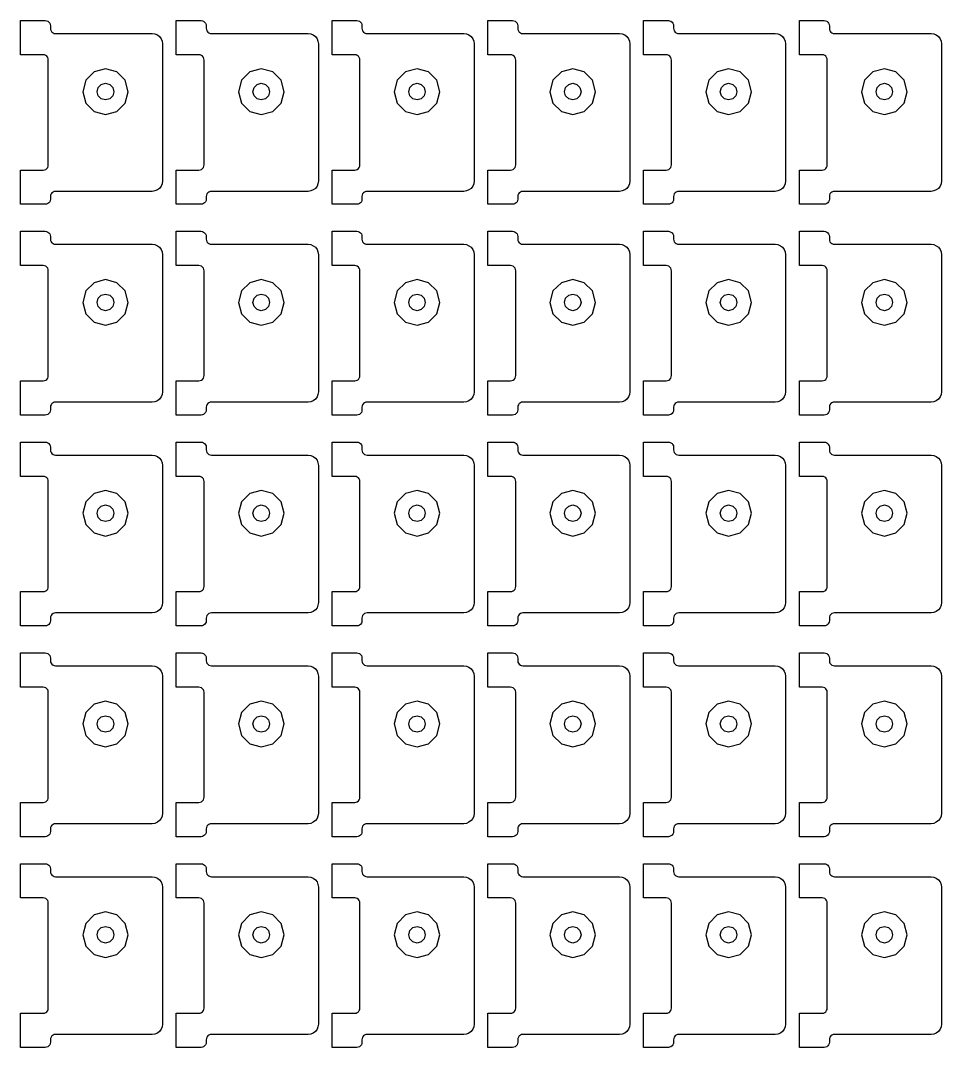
# Model space of a CAD drawing. Extents: x 11 to 212, y 11 to 212.
# Drawn here: x 134.06 to 144.49, y 61.2 to 72.84 of the extents above; entities that cross this region are included whole.
import ezdxf

# ---------------------------------------------------------------- set-up
doc = ezdxf.new("R2010")
doc.units = 0
doc.layers.add('G', color=7, linetype='continuous')

msp = doc.modelspace()

# ---------------------------------------------------------------- linework, layer by layer
at = {"layer": 'G'}
for points in [[(134.318, 71.141), (134.333, 71.143), (134.347, 71.149), (134.359, 71.158), (134.369, 71.171), (134.374, 71.185), (134.376, 71.2), (134.376, 72.388), (134.374, 72.403), (134.369, 72.418), (134.359, 72.43), (134.347, 72.439), (134.333, 72.445), (134.318, 72.447), (134.061, 72.447), (134.061, 72.835), (134.341, 72.835), (134.356, 72.833), (134.371, 72.827), (134.383, 72.818), (134.392, 72.806), (134.398, 72.792), (134.4, 72.776), (134.4, 72.747), (134.402, 72.732), (134.408, 72.718), (134.417, 72.705), (134.429, 72.696), (134.444, 72.69), (134.459, 72.688), (135.553, 72.688), (135.583, 72.684), (135.612, 72.672), (135.636, 72.654), (135.655, 72.629), (135.667, 72.601), (135.671, 72.571), (135.671, 71.018), (135.667, 70.987), (135.655, 70.959), (135.636, 70.934), (135.612, 70.916), (135.583, 70.904), (135.553, 70.9), (134.459, 70.9), (134.444, 70.898), (134.429, 70.892), (134.417, 70.883), (134.408, 70.871), (134.402, 70.856), (134.4, 70.841), (134.4, 70.812), (134.398, 70.797), (134.392, 70.782), (134.383, 70.77), (134.371, 70.761), (134.356, 70.755), (134.341, 70.753), (134.061, 70.753), (134.061, 71.141)], [(136.082, 71.141), (136.098, 71.143), (136.112, 71.149), (136.124, 71.158), (136.133, 71.171), (136.139, 71.185), (136.141, 71.2), (136.141, 72.388), (136.139, 72.403), (136.133, 72.418), (136.124, 72.43), (136.112, 72.439), (136.098, 72.445), (136.082, 72.447), (135.826, 72.447), (135.826, 72.835), (136.106, 72.835), (136.121, 72.833), (136.135, 72.827), (136.147, 72.818), (136.157, 72.806), (136.163, 72.792), (136.165, 72.776), (136.165, 72.747), (136.167, 72.732), (136.173, 72.718), (136.182, 72.705), (136.194, 72.696), (136.208, 72.69), (136.224, 72.688), (137.318, 72.688), (137.348, 72.684), (137.376, 72.672), (137.401, 72.654), (137.42, 72.629), (137.431, 72.601), (137.435, 72.571), (137.435, 71.018), (137.431, 70.987), (137.42, 70.959), (137.401, 70.934), (137.376, 70.916), (137.348, 70.904), (137.318, 70.9), (136.224, 70.9), (136.208, 70.898), (136.194, 70.892), (136.182, 70.883), (136.173, 70.871), (136.167, 70.856), (136.165, 70.841), (136.165, 70.812), (136.163, 70.797), (136.157, 70.782), (136.147, 70.77), (136.135, 70.761), (136.121, 70.755), (136.106, 70.753), (135.826, 70.753), (135.826, 71.141)], [(137.847, 71.141), (137.862, 71.143), (137.876, 71.149), (137.889, 71.158), (137.898, 71.171), (137.904, 71.185), (137.906, 71.2), (137.906, 72.388), (137.904, 72.403), (137.898, 72.418), (137.889, 72.43), (137.876, 72.439), (137.862, 72.445), (137.847, 72.447), (137.591, 72.447), (137.591, 72.835), (137.871, 72.835), (137.886, 72.833), (137.9, 72.827), (137.912, 72.818), (137.922, 72.806), (137.927, 72.792), (137.929, 72.776), (137.929, 72.747), (137.931, 72.732), (137.937, 72.718), (137.947, 72.705), (137.959, 72.696), (137.973, 72.69), (137.988, 72.688), (139.082, 72.688), (139.113, 72.684), (139.141, 72.672), (139.166, 72.654), (139.184, 72.629), (139.196, 72.601), (139.2, 72.571), (139.2, 71.018), (139.196, 70.987), (139.184, 70.959), (139.166, 70.934), (139.141, 70.916), (139.113, 70.904), (139.082, 70.9), (137.988, 70.9), (137.973, 70.898), (137.959, 70.892), (137.947, 70.883), (137.937, 70.871), (137.931, 70.856), (137.929, 70.841), (137.929, 70.812), (137.927, 70.797), (137.922, 70.782), (137.912, 70.77), (137.9, 70.761), (137.886, 70.755), (137.871, 70.753), (137.591, 70.753), (137.591, 71.141)], [(139.612, 71.141), (139.627, 71.143), (139.641, 71.149), (139.653, 71.158), (139.663, 71.171), (139.669, 71.185), (139.671, 71.2), (139.671, 72.388), (139.669, 72.403), (139.663, 72.418), (139.653, 72.43), (139.641, 72.439), (139.627, 72.445), (139.612, 72.447), (139.355, 72.447), (139.355, 72.835), (139.635, 72.835), (139.651, 72.833), (139.665, 72.827), (139.677, 72.818), (139.686, 72.806), (139.692, 72.792), (139.694, 72.776), (139.694, 72.747), (139.696, 72.732), (139.702, 72.718), (139.711, 72.705), (139.724, 72.696), (139.738, 72.69), (139.753, 72.688), (140.847, 72.688), (140.878, 72.684), (140.906, 72.672), (140.93, 72.654), (140.949, 72.629), (140.961, 72.601), (140.965, 72.571), (140.965, 71.018), (140.961, 70.987), (140.949, 70.959), (140.93, 70.934), (140.906, 70.916), (140.878, 70.904), (140.847, 70.9), (139.753, 70.9), (139.738, 70.898), (139.724, 70.892), (139.711, 70.883), (139.702, 70.871), (139.696, 70.856), (139.694, 70.841), (139.694, 70.812), (139.692, 70.797), (139.686, 70.782), (139.677, 70.77), (139.665, 70.761), (139.651, 70.755), (139.635, 70.753), (139.355, 70.753), (139.355, 71.141)], [(141.376, 71.141), (141.392, 71.143), (141.406, 71.149), (141.418, 71.158), (141.427, 71.171), (141.433, 71.185), (141.435, 71.2), (141.435, 72.388), (141.433, 72.403), (141.427, 72.418), (141.418, 72.43), (141.406, 72.439), (141.392, 72.445), (141.376, 72.447), (141.12, 72.447), (141.12, 72.835), (141.4, 72.835), (141.415, 72.833), (141.429, 72.827), (141.442, 72.818), (141.451, 72.806), (141.457, 72.792), (141.459, 72.776), (141.459, 72.747), (141.461, 72.732), (141.467, 72.718), (141.476, 72.705), (141.488, 72.696), (141.502, 72.69), (141.518, 72.688), (142.612, 72.688), (142.642, 72.684), (142.671, 72.672), (142.695, 72.654), (142.714, 72.629), (142.725, 72.601), (142.729, 72.571), (142.729, 71.018), (142.725, 70.987), (142.714, 70.959), (142.695, 70.934), (142.671, 70.916), (142.642, 70.904), (142.612, 70.9), (141.518, 70.9), (141.502, 70.898), (141.488, 70.892), (141.476, 70.883), (141.467, 70.871), (141.461, 70.856), (141.459, 70.841), (141.459, 70.812), (141.457, 70.797), (141.451, 70.782), (141.442, 70.77), (141.429, 70.761), (141.415, 70.755), (141.4, 70.753), (141.12, 70.753), (141.12, 71.141)], [(143.141, 71.141), (143.156, 71.143), (143.171, 71.149), (143.183, 71.158), (143.192, 71.171), (143.198, 71.185), (143.2, 71.2), (143.2, 72.388), (143.198, 72.403), (143.192, 72.418), (143.183, 72.43), (143.171, 72.439), (143.156, 72.445), (143.141, 72.447), (142.885, 72.447), (142.885, 72.835), (143.165, 72.835), (143.18, 72.833), (143.194, 72.827), (143.206, 72.818), (143.216, 72.806), (143.222, 72.792), (143.224, 72.776), (143.224, 72.747), (143.226, 72.732), (143.231, 72.718), (143.241, 72.705), (143.253, 72.696), (143.267, 72.69), (143.282, 72.688), (144.376, 72.688), (144.407, 72.684), (144.435, 72.672), (144.46, 72.654), (144.478, 72.629), (144.49, 72.601), (144.494, 72.571), (144.494, 71.018), (144.49, 70.987), (144.478, 70.959), (144.46, 70.934), (144.435, 70.916), (144.407, 70.904), (144.376, 70.9), (143.282, 70.9), (143.267, 70.898), (143.253, 70.892), (143.241, 70.883), (143.231, 70.871), (143.226, 70.856), (143.224, 70.841), (143.224, 70.812), (143.222, 70.797), (143.216, 70.782), (143.206, 70.77), (143.194, 70.761), (143.18, 70.755), (143.165, 70.753), (142.885, 70.753), (142.885, 71.141)], [(135.248, 71.9), (135.282, 72.029), (135.248, 72.159), (135.153, 72.254), (135.024, 72.288), (134.894, 72.254), (134.799, 72.159), (134.765, 72.029), (134.799, 71.9), (134.894, 71.805), (135.024, 71.771), (135.153, 71.805)], [(137.012, 71.9), (137.047, 72.029), (137.012, 72.159), (136.918, 72.254), (136.788, 72.288), (136.659, 72.254), (136.564, 72.159), (136.529, 72.029), (136.564, 71.9), (136.659, 71.805), (136.788, 71.771), (136.918, 71.805)], [(138.777, 71.9), (138.812, 72.029), (138.777, 72.159), (138.682, 72.254), (138.553, 72.288), (138.424, 72.254), (138.329, 72.159), (138.294, 72.029), (138.329, 71.9), (138.424, 71.805), (138.553, 71.771), (138.682, 71.805)], [(140.542, 71.9), (140.576, 72.029), (140.542, 72.159), (140.447, 72.254), (140.318, 72.288), (140.188, 72.254), (140.093, 72.159), (140.059, 72.029), (140.093, 71.9), (140.188, 71.805), (140.318, 71.771), (140.447, 71.805)], [(142.307, 71.9), (142.341, 72.029), (142.307, 72.159), (142.212, 72.254), (142.082, 72.288), (141.953, 72.254), (141.858, 72.159), (141.824, 72.029), (141.858, 71.9), (141.953, 71.805), (142.082, 71.771), (142.212, 71.805)], [(144.071, 71.9), (144.106, 72.029), (144.071, 72.159), (143.976, 72.254), (143.847, 72.288), (143.718, 72.254), (143.623, 72.159), (143.588, 72.029), (143.623, 71.9), (143.718, 71.805), (143.847, 71.771), (143.976, 71.805)], [(135.118, 72.029), (135.105, 71.982), (135.071, 71.948), (135.024, 71.935), (134.976, 71.948), (134.942, 71.982), (134.929, 72.029), (134.942, 72.076), (134.976, 72.111), (135.024, 72.124), (135.071, 72.111), (135.105, 72.076)], [(136.882, 72.029), (136.87, 71.982), (136.835, 71.948), (136.788, 71.935), (136.741, 71.948), (136.707, 71.982), (136.694, 72.029), (136.707, 72.076), (136.741, 72.111), (136.788, 72.124), (136.835, 72.111), (136.87, 72.076)], [(138.647, 72.029), (138.634, 71.982), (138.6, 71.948), (138.553, 71.935), (138.506, 71.948), (138.471, 71.982), (138.459, 72.029), (138.471, 72.076), (138.506, 72.111), (138.553, 72.124), (138.6, 72.111), (138.634, 72.076)], [(140.412, 72.029), (140.399, 71.982), (140.365, 71.948), (140.318, 71.935), (140.271, 71.948), (140.236, 71.982), (140.224, 72.029), (140.236, 72.076), (140.271, 72.111), (140.318, 72.124), (140.365, 72.111), (140.399, 72.076)], [(142.176, 72.029), (142.164, 71.982), (142.129, 71.948), (142.082, 71.935), (142.035, 71.948), (142.001, 71.982), (141.988, 72.029), (142.001, 72.076), (142.035, 72.111), (142.082, 72.124), (142.129, 72.111), (142.164, 72.076)], [(143.941, 72.029), (143.929, 71.982), (143.894, 71.948), (143.847, 71.935), (143.8, 71.948), (143.766, 71.982), (143.753, 72.029), (143.766, 72.076), (143.8, 72.111), (143.847, 72.124), (143.894, 72.111), (143.929, 72.076)], [(134.318, 68.753), (134.333, 68.755), (134.347, 68.761), (134.359, 68.77), (134.369, 68.782), (134.374, 68.797), (134.376, 68.812), (134.376, 70), (134.374, 70.015), (134.369, 70.029), (134.359, 70.042), (134.347, 70.051), (134.333, 70.057), (134.318, 70.059), (134.061, 70.059), (134.061, 70.447), (134.341, 70.447), (134.356, 70.445), (134.371, 70.439), (134.383, 70.43), (134.392, 70.418), (134.398, 70.403), (134.4, 70.388), (134.4, 70.359), (134.402, 70.344), (134.408, 70.329), (134.417, 70.317), (134.429, 70.308), (134.444, 70.302), (134.459, 70.3), (135.553, 70.3), (135.583, 70.296), (135.612, 70.284), (135.636, 70.266), (135.655, 70.241), (135.667, 70.213), (135.671, 70.182), (135.671, 68.629), (135.667, 68.599), (135.655, 68.571), (135.636, 68.546), (135.612, 68.528), (135.583, 68.516), (135.553, 68.512), (134.459, 68.512), (134.444, 68.51), (134.429, 68.504), (134.417, 68.495), (134.408, 68.482), (134.402, 68.468), (134.4, 68.453), (134.4, 68.424), (134.398, 68.408), (134.392, 68.394), (134.383, 68.382), (134.371, 68.373), (134.356, 68.367), (134.341, 68.365), (134.061, 68.365), (134.061, 68.753)], [(136.082, 68.753), (136.098, 68.755), (136.112, 68.761), (136.124, 68.77), (136.133, 68.782), (136.139, 68.797), (136.141, 68.812), (136.141, 70), (136.139, 70.015), (136.133, 70.029), (136.124, 70.042), (136.112, 70.051), (136.098, 70.057), (136.082, 70.059), (135.826, 70.059), (135.826, 70.447), (136.106, 70.447), (136.121, 70.445), (136.135, 70.439), (136.147, 70.43), (136.157, 70.418), (136.163, 70.403), (136.165, 70.388), (136.165, 70.359), (136.167, 70.344), (136.173, 70.329), (136.182, 70.317), (136.194, 70.308), (136.208, 70.302), (136.224, 70.3), (137.318, 70.3), (137.348, 70.296), (137.376, 70.284), (137.401, 70.266), (137.42, 70.241), (137.431, 70.213), (137.435, 70.182), (137.435, 68.629), (137.431, 68.599), (137.42, 68.571), (137.401, 68.546), (137.376, 68.528), (137.348, 68.516), (137.318, 68.512), (136.224, 68.512), (136.208, 68.51), (136.194, 68.504), (136.182, 68.495), (136.173, 68.482), (136.167, 68.468), (136.165, 68.453), (136.165, 68.424), (136.163, 68.408), (136.157, 68.394), (136.147, 68.382), (136.135, 68.373), (136.121, 68.367), (136.106, 68.365), (135.826, 68.365), (135.826, 68.753)], [(137.847, 68.753), (137.862, 68.755), (137.876, 68.761), (137.889, 68.77), (137.898, 68.782), (137.904, 68.797), (137.906, 68.812), (137.906, 70), (137.904, 70.015), (137.898, 70.029), (137.889, 70.042), (137.876, 70.051), (137.862, 70.057), (137.847, 70.059), (137.591, 70.059), (137.591, 70.447), (137.871, 70.447), (137.886, 70.445), (137.9, 70.439), (137.912, 70.43), (137.922, 70.418), (137.927, 70.403), (137.929, 70.388), (137.929, 70.359), (137.931, 70.344), (137.937, 70.329), (137.947, 70.317), (137.959, 70.308), (137.973, 70.302), (137.988, 70.3), (139.082, 70.3), (139.113, 70.296), (139.141, 70.284), (139.166, 70.266), (139.184, 70.241), (139.196, 70.213), (139.2, 70.182), (139.2, 68.629), (139.196, 68.599), (139.184, 68.571), (139.166, 68.546), (139.141, 68.528), (139.113, 68.516), (139.082, 68.512), (137.988, 68.512), (137.973, 68.51), (137.959, 68.504), (137.947, 68.495), (137.937, 68.482), (137.931, 68.468), (137.929, 68.453), (137.929, 68.424), (137.927, 68.408), (137.922, 68.394), (137.912, 68.382), (137.9, 68.373), (137.886, 68.367), (137.871, 68.365), (137.591, 68.365), (137.591, 68.753)], [(139.612, 68.753), (139.627, 68.755), (139.641, 68.761), (139.653, 68.77), (139.663, 68.782), (139.669, 68.797), (139.671, 68.812), (139.671, 70), (139.669, 70.015), (139.663, 70.029), (139.653, 70.042), (139.641, 70.051), (139.627, 70.057), (139.612, 70.059), (139.355, 70.059), (139.355, 70.447), (139.635, 70.447), (139.651, 70.445), (139.665, 70.439), (139.677, 70.43), (139.686, 70.418), (139.692, 70.403), (139.694, 70.388), (139.694, 70.359), (139.696, 70.344), (139.702, 70.329), (139.711, 70.317), (139.724, 70.308), (139.738, 70.302), (139.753, 70.3), (140.847, 70.3), (140.878, 70.296), (140.906, 70.284), (140.93, 70.266), (140.949, 70.241), (140.961, 70.213), (140.965, 70.182), (140.965, 68.629), (140.961, 68.599), (140.949, 68.571), (140.93, 68.546), (140.906, 68.528), (140.878, 68.516), (140.847, 68.512), (139.753, 68.512), (139.738, 68.51), (139.724, 68.504), (139.711, 68.495), (139.702, 68.482), (139.696, 68.468), (139.694, 68.453), (139.694, 68.424), (139.692, 68.408), (139.686, 68.394), (139.677, 68.382), (139.665, 68.373), (139.651, 68.367), (139.635, 68.365), (139.355, 68.365), (139.355, 68.753)], [(141.376, 68.753), (141.392, 68.755), (141.406, 68.761), (141.418, 68.77), (141.427, 68.782), (141.433, 68.797), (141.435, 68.812), (141.435, 70), (141.433, 70.015), (141.427, 70.029), (141.418, 70.042), (141.406, 70.051), (141.392, 70.057), (141.376, 70.059), (141.12, 70.059), (141.12, 70.447), (141.4, 70.447), (141.415, 70.445), (141.429, 70.439), (141.442, 70.43), (141.451, 70.418), (141.457, 70.403), (141.459, 70.388), (141.459, 70.359), (141.461, 70.344), (141.467, 70.329), (141.476, 70.317), (141.488, 70.308), (141.502, 70.302), (141.518, 70.3), (142.612, 70.3), (142.642, 70.296), (142.671, 70.284), (142.695, 70.266), (142.714, 70.241), (142.725, 70.213), (142.729, 70.182), (142.729, 68.629), (142.725, 68.599), (142.714, 68.571), (142.695, 68.546), (142.671, 68.528), (142.642, 68.516), (142.612, 68.512), (141.518, 68.512), (141.502, 68.51), (141.488, 68.504), (141.476, 68.495), (141.467, 68.482), (141.461, 68.468), (141.459, 68.453), (141.459, 68.424), (141.457, 68.408), (141.451, 68.394), (141.442, 68.382), (141.429, 68.373), (141.415, 68.367), (141.4, 68.365), (141.12, 68.365), (141.12, 68.753)], [(143.141, 68.753), (143.156, 68.755), (143.171, 68.761), (143.183, 68.77), (143.192, 68.782), (143.198, 68.797), (143.2, 68.812), (143.2, 70), (143.198, 70.015), (143.192, 70.029), (143.183, 70.042), (143.171, 70.051), (143.156, 70.057), (143.141, 70.059), (142.885, 70.059), (142.885, 70.447), (143.165, 70.447), (143.18, 70.445), (143.194, 70.439), (143.206, 70.43), (143.216, 70.418), (143.222, 70.403), (143.224, 70.388), (143.224, 70.359), (143.226, 70.344), (143.231, 70.329), (143.241, 70.317), (143.253, 70.308), (143.267, 70.302), (143.282, 70.3), (144.376, 70.3), (144.407, 70.296), (144.435, 70.284), (144.46, 70.266), (144.478, 70.241), (144.49, 70.213), (144.494, 70.182), (144.494, 68.629), (144.49, 68.599), (144.478, 68.571), (144.46, 68.546), (144.435, 68.528), (144.407, 68.516), (144.376, 68.512), (143.282, 68.512), (143.267, 68.51), (143.253, 68.504), (143.241, 68.495), (143.231, 68.482), (143.226, 68.468), (143.224, 68.453), (143.224, 68.424), (143.222, 68.408), (143.216, 68.394), (143.206, 68.382), (143.194, 68.373), (143.18, 68.367), (143.165, 68.365), (142.885, 68.365), (142.885, 68.753)], [(135.248, 69.512), (135.282, 69.641), (135.248, 69.771), (135.153, 69.865), (135.024, 69.9), (134.894, 69.865), (134.799, 69.771), (134.765, 69.641), (134.799, 69.512), (134.894, 69.417), (135.024, 69.382), (135.153, 69.417)], [(137.012, 69.512), (137.047, 69.641), (137.012, 69.771), (136.918, 69.865), (136.788, 69.9), (136.659, 69.865), (136.564, 69.771), (136.529, 69.641), (136.564, 69.512), (136.659, 69.417), (136.788, 69.382), (136.918, 69.417)], [(138.777, 69.512), (138.812, 69.641), (138.777, 69.771), (138.682, 69.865), (138.553, 69.9), (138.424, 69.865), (138.329, 69.771), (138.294, 69.641), (138.329, 69.512), (138.424, 69.417), (138.553, 69.382), (138.682, 69.417)], [(140.542, 69.512), (140.576, 69.641), (140.542, 69.771), (140.447, 69.865), (140.318, 69.9), (140.188, 69.865), (140.093, 69.771), (140.059, 69.641), (140.093, 69.512), (140.188, 69.417), (140.318, 69.382), (140.447, 69.417)], [(142.307, 69.512), (142.341, 69.641), (142.307, 69.771), (142.212, 69.865), (142.082, 69.9), (141.953, 69.865), (141.858, 69.771), (141.824, 69.641), (141.858, 69.512), (141.953, 69.417), (142.082, 69.382), (142.212, 69.417)], [(144.071, 69.512), (144.106, 69.641), (144.071, 69.771), (143.976, 69.865), (143.847, 69.9), (143.718, 69.865), (143.623, 69.771), (143.588, 69.641), (143.623, 69.512), (143.718, 69.417), (143.847, 69.382), (143.976, 69.417)], [(135.118, 69.641), (135.105, 69.594), (135.071, 69.56), (135.024, 69.547), (134.976, 69.56), (134.942, 69.594), (134.929, 69.641), (134.942, 69.688), (134.976, 69.723), (135.024, 69.735), (135.071, 69.723), (135.105, 69.688)], [(136.882, 69.641), (136.87, 69.594), (136.835, 69.56), (136.788, 69.547), (136.741, 69.56), (136.707, 69.594), (136.694, 69.641), (136.707, 69.688), (136.741, 69.723), (136.788, 69.735), (136.835, 69.723), (136.87, 69.688)], [(138.647, 69.641), (138.634, 69.594), (138.6, 69.56), (138.553, 69.547), (138.506, 69.56), (138.471, 69.594), (138.459, 69.641), (138.471, 69.688), (138.506, 69.723), (138.553, 69.735), (138.6, 69.723), (138.634, 69.688)], [(140.412, 69.641), (140.399, 69.594), (140.365, 69.56), (140.318, 69.547), (140.271, 69.56), (140.236, 69.594), (140.224, 69.641), (140.236, 69.688), (140.271, 69.723), (140.318, 69.735), (140.365, 69.723), (140.399, 69.688)], [(142.176, 69.641), (142.164, 69.594), (142.129, 69.56), (142.082, 69.547), (142.035, 69.56), (142.001, 69.594), (141.988, 69.641), (142.001, 69.688), (142.035, 69.723), (142.082, 69.735), (142.129, 69.723), (142.164, 69.688)], [(143.941, 69.641), (143.929, 69.594), (143.894, 69.56), (143.847, 69.547), (143.8, 69.56), (143.766, 69.594), (143.753, 69.641), (143.766, 69.688), (143.8, 69.723), (143.847, 69.735), (143.894, 69.723), (143.929, 69.688)], [(134.318, 66.365), (134.333, 66.367), (134.347, 66.373), (134.359, 66.382), (134.369, 66.394), (134.374, 66.408), (134.376, 66.424), (134.376, 67.612), (134.374, 67.627), (134.369, 67.641), (134.359, 67.653), (134.347, 67.663), (134.333, 67.669), (134.318, 67.671), (134.061, 67.671), (134.061, 68.059), (134.341, 68.059), (134.356, 68.057), (134.371, 68.051), (134.383, 68.042), (134.392, 68.029), (134.398, 68.015), (134.4, 68), (134.4, 67.971), (134.402, 67.955), (134.408, 67.941), (134.417, 67.929), (134.429, 67.92), (134.444, 67.914), (134.459, 67.912), (135.553, 67.912), (135.583, 67.908), (135.612, 67.896), (135.636, 67.877), (135.655, 67.853), (135.667, 67.825), (135.671, 67.794), (135.671, 66.241), (135.667, 66.211), (135.655, 66.182), (135.636, 66.158), (135.612, 66.139), (135.583, 66.128), (135.553, 66.124), (134.459, 66.124), (134.444, 66.122), (134.429, 66.116), (134.417, 66.106), (134.408, 66.094), (134.402, 66.08), (134.4, 66.065), (134.4, 66.035), (134.398, 66.02), (134.392, 66.006), (134.383, 65.994), (134.371, 65.984), (134.356, 65.978), (134.341, 65.976), (134.061, 65.976), (134.061, 66.365)], [(136.082, 66.365), (136.098, 66.367), (136.112, 66.373), (136.124, 66.382), (136.133, 66.394), (136.139, 66.408), (136.141, 66.424), (136.141, 67.612), (136.139, 67.627), (136.133, 67.641), (136.124, 67.653), (136.112, 67.663), (136.098, 67.669), (136.082, 67.671), (135.826, 67.671), (135.826, 68.059), (136.106, 68.059), (136.121, 68.057), (136.135, 68.051), (136.147, 68.042), (136.157, 68.029), (136.163, 68.015), (136.165, 68), (136.165, 67.971), (136.167, 67.955), (136.173, 67.941), (136.182, 67.929), (136.194, 67.92), (136.208, 67.914), (136.224, 67.912), (137.318, 67.912), (137.348, 67.908), (137.376, 67.896), (137.401, 67.877), (137.42, 67.853), (137.431, 67.825), (137.435, 67.794), (137.435, 66.241), (137.431, 66.211), (137.42, 66.182), (137.401, 66.158), (137.376, 66.139), (137.348, 66.128), (137.318, 66.124), (136.224, 66.124), (136.208, 66.122), (136.194, 66.116), (136.182, 66.106), (136.173, 66.094), (136.167, 66.08), (136.165, 66.065), (136.165, 66.035), (136.163, 66.02), (136.157, 66.006), (136.147, 65.994), (136.135, 65.984), (136.121, 65.978), (136.106, 65.976), (135.826, 65.976), (135.826, 66.365)], [(137.847, 66.365), (137.862, 66.367), (137.876, 66.373), (137.889, 66.382), (137.898, 66.394), (137.904, 66.408), (137.906, 66.424), (137.906, 67.612), (137.904, 67.627), (137.898, 67.641), (137.889, 67.653), (137.876, 67.663), (137.862, 67.669), (137.847, 67.671), (137.591, 67.671), (137.591, 68.059), (137.871, 68.059), (137.886, 68.057), (137.9, 68.051), (137.912, 68.042), (137.922, 68.029), (137.927, 68.015), (137.929, 68), (137.929, 67.971), (137.931, 67.955), (137.937, 67.941), (137.947, 67.929), (137.959, 67.92), (137.973, 67.914), (137.988, 67.912), (139.082, 67.912), (139.113, 67.908), (139.141, 67.896), (139.166, 67.877), (139.184, 67.853), (139.196, 67.825), (139.2, 67.794), (139.2, 66.241), (139.196, 66.211), (139.184, 66.182), (139.166, 66.158), (139.141, 66.139), (139.113, 66.128), (139.082, 66.124), (137.988, 66.124), (137.973, 66.122), (137.959, 66.116), (137.947, 66.106), (137.937, 66.094), (137.931, 66.08), (137.929, 66.065), (137.929, 66.035), (137.927, 66.02), (137.922, 66.006), (137.912, 65.994), (137.9, 65.984), (137.886, 65.978), (137.871, 65.976), (137.591, 65.976), (137.591, 66.365)], [(139.612, 66.365), (139.627, 66.367), (139.641, 66.373), (139.653, 66.382), (139.663, 66.394), (139.669, 66.408), (139.671, 66.424), (139.671, 67.612), (139.669, 67.627), (139.663, 67.641), (139.653, 67.653), (139.641, 67.663), (139.627, 67.669), (139.612, 67.671), (139.355, 67.671), (139.355, 68.059), (139.635, 68.059), (139.651, 68.057), (139.665, 68.051), (139.677, 68.042), (139.686, 68.029), (139.692, 68.015), (139.694, 68), (139.694, 67.971), (139.696, 67.955), (139.702, 67.941), (139.711, 67.929), (139.724, 67.92), (139.738, 67.914), (139.753, 67.912), (140.847, 67.912), (140.878, 67.908), (140.906, 67.896), (140.93, 67.877), (140.949, 67.853), (140.961, 67.825), (140.965, 67.794), (140.965, 66.241), (140.961, 66.211), (140.949, 66.182), (140.93, 66.158), (140.906, 66.139), (140.878, 66.128), (140.847, 66.124), (139.753, 66.124), (139.738, 66.122), (139.724, 66.116), (139.711, 66.106), (139.702, 66.094), (139.696, 66.08), (139.694, 66.065), (139.694, 66.035), (139.692, 66.02), (139.686, 66.006), (139.677, 65.994), (139.665, 65.984), (139.651, 65.978), (139.635, 65.976), (139.355, 65.976), (139.355, 66.365)], [(141.376, 66.365), (141.392, 66.367), (141.406, 66.373), (141.418, 66.382), (141.427, 66.394), (141.433, 66.408), (141.435, 66.424), (141.435, 67.612), (141.433, 67.627), (141.427, 67.641), (141.418, 67.653), (141.406, 67.663), (141.392, 67.669), (141.376, 67.671), (141.12, 67.671), (141.12, 68.059), (141.4, 68.059), (141.415, 68.057), (141.429, 68.051), (141.442, 68.042), (141.451, 68.029), (141.457, 68.015), (141.459, 68), (141.459, 67.971), (141.461, 67.955), (141.467, 67.941), (141.476, 67.929), (141.488, 67.92), (141.502, 67.914), (141.518, 67.912), (142.612, 67.912), (142.642, 67.908), (142.671, 67.896), (142.695, 67.877), (142.714, 67.853), (142.725, 67.825), (142.729, 67.794), (142.729, 66.241), (142.725, 66.211), (142.714, 66.182), (142.695, 66.158), (142.671, 66.139), (142.642, 66.128), (142.612, 66.124), (141.518, 66.124), (141.502, 66.122), (141.488, 66.116), (141.476, 66.106), (141.467, 66.094), (141.461, 66.08), (141.459, 66.065), (141.459, 66.035), (141.457, 66.02), (141.451, 66.006), (141.442, 65.994), (141.429, 65.984), (141.415, 65.978), (141.4, 65.976), (141.12, 65.976), (141.12, 66.365)], [(143.141, 66.365), (143.156, 66.367), (143.171, 66.373), (143.183, 66.382), (143.192, 66.394), (143.198, 66.408), (143.2, 66.424), (143.2, 67.612), (143.198, 67.627), (143.192, 67.641), (143.183, 67.653), (143.171, 67.663), (143.156, 67.669), (143.141, 67.671), (142.885, 67.671), (142.885, 68.059), (143.165, 68.059), (143.18, 68.057), (143.194, 68.051), (143.206, 68.042), (143.216, 68.029), (143.222, 68.015), (143.224, 68), (143.224, 67.971), (143.226, 67.955), (143.231, 67.941), (143.241, 67.929), (143.253, 67.92), (143.267, 67.914), (143.282, 67.912), (144.376, 67.912), (144.407, 67.908), (144.435, 67.896), (144.46, 67.877), (144.478, 67.853), (144.49, 67.825), (144.494, 67.794), (144.494, 66.241), (144.49, 66.211), (144.478, 66.182), (144.46, 66.158), (144.435, 66.139), (144.407, 66.128), (144.376, 66.124), (143.282, 66.124), (143.267, 66.122), (143.253, 66.116), (143.241, 66.106), (143.231, 66.094), (143.226, 66.08), (143.224, 66.065), (143.224, 66.035), (143.222, 66.02), (143.216, 66.006), (143.206, 65.994), (143.194, 65.984), (143.18, 65.978), (143.165, 65.976), (142.885, 65.976), (142.885, 66.365)], [(135.248, 67.124), (135.282, 67.253), (135.248, 67.382), (135.153, 67.477), (135.024, 67.512), (134.894, 67.477), (134.799, 67.382), (134.765, 67.253), (134.799, 67.124), (134.894, 67.029), (135.024, 66.994), (135.153, 67.029)], [(137.012, 67.124), (137.047, 67.253), (137.012, 67.382), (136.918, 67.477), (136.788, 67.512), (136.659, 67.477), (136.564, 67.382), (136.529, 67.253), (136.564, 67.124), (136.659, 67.029), (136.788, 66.994), (136.918, 67.029)], [(138.777, 67.124), (138.812, 67.253), (138.777, 67.382), (138.682, 67.477), (138.553, 67.512), (138.424, 67.477), (138.329, 67.382), (138.294, 67.253), (138.329, 67.124), (138.424, 67.029), (138.553, 66.994), (138.682, 67.029)], [(140.542, 67.124), (140.576, 67.253), (140.542, 67.382), (140.447, 67.477), (140.318, 67.512), (140.188, 67.477), (140.093, 67.382), (140.059, 67.253), (140.093, 67.124), (140.188, 67.029), (140.318, 66.994), (140.447, 67.029)], [(142.307, 67.124), (142.341, 67.253), (142.307, 67.382), (142.212, 67.477), (142.082, 67.512), (141.953, 67.477), (141.858, 67.382), (141.824, 67.253), (141.858, 67.124), (141.953, 67.029), (142.082, 66.994), (142.212, 67.029)], [(144.071, 67.124), (144.106, 67.253), (144.071, 67.382), (143.976, 67.477), (143.847, 67.512), (143.718, 67.477), (143.623, 67.382), (143.588, 67.253), (143.623, 67.124), (143.718, 67.029), (143.847, 66.994), (143.976, 67.029)], [(135.118, 67.253), (135.105, 67.206), (135.071, 67.171), (135.024, 67.159), (134.976, 67.171), (134.942, 67.206), (134.929, 67.253), (134.942, 67.3), (134.976, 67.334), (135.024, 67.347), (135.071, 67.334), (135.105, 67.3)], [(136.882, 67.253), (136.87, 67.206), (136.835, 67.171), (136.788, 67.159), (136.741, 67.171), (136.707, 67.206), (136.694, 67.253), (136.707, 67.3), (136.741, 67.334), (136.788, 67.347), (136.835, 67.334), (136.87, 67.3)], [(138.647, 67.253), (138.634, 67.206), (138.6, 67.171), (138.553, 67.159), (138.506, 67.171), (138.471, 67.206), (138.459, 67.253), (138.471, 67.3), (138.506, 67.334), (138.553, 67.347), (138.6, 67.334), (138.634, 67.3)], [(140.412, 67.253), (140.399, 67.206), (140.365, 67.171), (140.318, 67.159), (140.271, 67.171), (140.236, 67.206), (140.224, 67.253), (140.236, 67.3), (140.271, 67.334), (140.318, 67.347), (140.365, 67.334), (140.399, 67.3)], [(142.176, 67.253), (142.164, 67.206), (142.129, 67.171), (142.082, 67.159), (142.035, 67.171), (142.001, 67.206), (141.988, 67.253), (142.001, 67.3), (142.035, 67.334), (142.082, 67.347), (142.129, 67.334), (142.164, 67.3)], [(143.941, 67.253), (143.929, 67.206), (143.894, 67.171), (143.847, 67.159), (143.8, 67.171), (143.766, 67.206), (143.753, 67.253), (143.766, 67.3), (143.8, 67.334), (143.847, 67.347), (143.894, 67.334), (143.929, 67.3)], [(134.318, 63.976), (134.333, 63.978), (134.347, 63.984), (134.359, 63.994), (134.369, 64.006), (134.374, 64.02), (134.376, 64.035), (134.376, 65.224), (134.374, 65.239), (134.369, 65.253), (134.359, 65.265), (134.347, 65.274), (134.333, 65.28), (134.318, 65.282), (134.061, 65.282), (134.061, 65.671), (134.341, 65.671), (134.356, 65.669), (134.371, 65.663), (134.383, 65.653), (134.392, 65.641), (134.398, 65.627), (134.4, 65.612), (134.4, 65.582), (134.402, 65.567), (134.408, 65.553), (134.417, 65.541), (134.429, 65.531), (134.444, 65.526), (134.459, 65.524), (135.553, 65.524), (135.583, 65.52), (135.612, 65.508), (135.636, 65.489), (135.655, 65.465), (135.667, 65.436), (135.671, 65.406), (135.671, 63.853), (135.667, 63.822), (135.655, 63.794), (135.636, 63.77), (135.612, 63.751), (135.583, 63.739), (135.553, 63.735), (134.459, 63.735), (134.444, 63.733), (134.429, 63.727), (134.417, 63.718), (134.408, 63.706), (134.402, 63.692), (134.4, 63.676), (134.4, 63.647), (134.398, 63.632), (134.392, 63.618), (134.383, 63.605), (134.371, 63.596), (134.356, 63.59), (134.341, 63.588), (134.061, 63.588), (134.061, 63.976)], [(136.082, 63.976), (136.098, 63.978), (136.112, 63.984), (136.124, 63.994), (136.133, 64.006), (136.139, 64.02), (136.141, 64.035), (136.141, 65.224), (136.139, 65.239), (136.133, 65.253), (136.124, 65.265), (136.112, 65.274), (136.098, 65.28), (136.082, 65.282), (135.826, 65.282), (135.826, 65.671), (136.106, 65.671), (136.121, 65.669), (136.135, 65.663), (136.147, 65.653), (136.157, 65.641), (136.163, 65.627), (136.165, 65.612), (136.165, 65.582), (136.167, 65.567), (136.173, 65.553), (136.182, 65.541), (136.194, 65.531), (136.208, 65.526), (136.224, 65.524), (137.318, 65.524), (137.348, 65.52), (137.376, 65.508), (137.401, 65.489), (137.42, 65.465), (137.431, 65.436), (137.435, 65.406), (137.435, 63.853), (137.431, 63.822), (137.42, 63.794), (137.401, 63.77), (137.376, 63.751), (137.348, 63.739), (137.318, 63.735), (136.224, 63.735), (136.208, 63.733), (136.194, 63.727), (136.182, 63.718), (136.173, 63.706), (136.167, 63.692), (136.165, 63.676), (136.165, 63.647), (136.163, 63.632), (136.157, 63.618), (136.147, 63.605), (136.135, 63.596), (136.121, 63.59), (136.106, 63.588), (135.826, 63.588), (135.826, 63.976)], [(137.847, 63.976), (137.862, 63.978), (137.876, 63.984), (137.889, 63.994), (137.898, 64.006), (137.904, 64.02), (137.906, 64.035), (137.906, 65.224), (137.904, 65.239), (137.898, 65.253), (137.889, 65.265), (137.876, 65.274), (137.862, 65.28), (137.847, 65.282), (137.591, 65.282), (137.591, 65.671), (137.871, 65.671), (137.886, 65.669), (137.9, 65.663), (137.912, 65.653), (137.922, 65.641), (137.927, 65.627), (137.929, 65.612), (137.929, 65.582), (137.931, 65.567), (137.937, 65.553), (137.947, 65.541), (137.959, 65.531), (137.973, 65.526), (137.988, 65.524), (139.082, 65.524), (139.113, 65.52), (139.141, 65.508), (139.166, 65.489), (139.184, 65.465), (139.196, 65.436), (139.2, 65.406), (139.2, 63.853), (139.196, 63.822), (139.184, 63.794), (139.166, 63.77), (139.141, 63.751), (139.113, 63.739), (139.082, 63.735), (137.988, 63.735), (137.973, 63.733), (137.959, 63.727), (137.947, 63.718), (137.937, 63.706), (137.931, 63.692), (137.929, 63.676), (137.929, 63.647), (137.927, 63.632), (137.922, 63.618), (137.912, 63.605), (137.9, 63.596), (137.886, 63.59), (137.871, 63.588), (137.591, 63.588), (137.591, 63.976)], [(139.612, 63.976), (139.627, 63.978), (139.641, 63.984), (139.653, 63.994), (139.663, 64.006), (139.669, 64.02), (139.671, 64.035), (139.671, 65.224), (139.669, 65.239), (139.663, 65.253), (139.653, 65.265), (139.641, 65.274), (139.627, 65.28), (139.612, 65.282), (139.355, 65.282), (139.355, 65.671), (139.635, 65.671), (139.651, 65.669), (139.665, 65.663), (139.677, 65.653), (139.686, 65.641), (139.692, 65.627), (139.694, 65.612), (139.694, 65.582), (139.696, 65.567), (139.702, 65.553), (139.711, 65.541), (139.724, 65.531), (139.738, 65.526), (139.753, 65.524), (140.847, 65.524), (140.878, 65.52), (140.906, 65.508), (140.93, 65.489), (140.949, 65.465), (140.961, 65.436), (140.965, 65.406), (140.965, 63.853), (140.961, 63.822), (140.949, 63.794), (140.93, 63.77), (140.906, 63.751), (140.878, 63.739), (140.847, 63.735), (139.753, 63.735), (139.738, 63.733), (139.724, 63.727), (139.711, 63.718), (139.702, 63.706), (139.696, 63.692), (139.694, 63.676), (139.694, 63.647), (139.692, 63.632), (139.686, 63.618), (139.677, 63.605), (139.665, 63.596), (139.651, 63.59), (139.635, 63.588), (139.355, 63.588), (139.355, 63.976)], [(141.376, 63.976), (141.392, 63.978), (141.406, 63.984), (141.418, 63.994), (141.427, 64.006), (141.433, 64.02), (141.435, 64.035), (141.435, 65.224), (141.433, 65.239), (141.427, 65.253), (141.418, 65.265), (141.406, 65.274), (141.392, 65.28), (141.376, 65.282), (141.12, 65.282), (141.12, 65.671), (141.4, 65.671), (141.415, 65.669), (141.429, 65.663), (141.442, 65.653), (141.451, 65.641), (141.457, 65.627), (141.459, 65.612), (141.459, 65.582), (141.461, 65.567), (141.467, 65.553), (141.476, 65.541), (141.488, 65.531), (141.502, 65.526), (141.518, 65.524), (142.612, 65.524), (142.642, 65.52), (142.671, 65.508), (142.695, 65.489), (142.714, 65.465), (142.725, 65.436), (142.729, 65.406), (142.729, 63.853), (142.725, 63.822), (142.714, 63.794), (142.695, 63.77), (142.671, 63.751), (142.642, 63.739), (142.612, 63.735), (141.518, 63.735), (141.502, 63.733), (141.488, 63.727), (141.476, 63.718), (141.467, 63.706), (141.461, 63.692), (141.459, 63.676), (141.459, 63.647), (141.457, 63.632), (141.451, 63.618), (141.442, 63.605), (141.429, 63.596), (141.415, 63.59), (141.4, 63.588), (141.12, 63.588), (141.12, 63.976)], [(143.141, 63.976), (143.156, 63.978), (143.171, 63.984), (143.183, 63.994), (143.192, 64.006), (143.198, 64.02), (143.2, 64.035), (143.2, 65.224), (143.198, 65.239), (143.192, 65.253), (143.183, 65.265), (143.171, 65.274), (143.156, 65.28), (143.141, 65.282), (142.885, 65.282), (142.885, 65.671), (143.165, 65.671), (143.18, 65.669), (143.194, 65.663), (143.206, 65.653), (143.216, 65.641), (143.222, 65.627), (143.224, 65.612), (143.224, 65.582), (143.226, 65.567), (143.231, 65.553), (143.241, 65.541), (143.253, 65.531), (143.267, 65.526), (143.282, 65.524), (144.376, 65.524), (144.407, 65.52), (144.435, 65.508), (144.46, 65.489), (144.478, 65.465), (144.49, 65.436), (144.494, 65.406), (144.494, 63.853), (144.49, 63.822), (144.478, 63.794), (144.46, 63.77), (144.435, 63.751), (144.407, 63.739), (144.376, 63.735), (143.282, 63.735), (143.267, 63.733), (143.253, 63.727), (143.241, 63.718), (143.231, 63.706), (143.226, 63.692), (143.224, 63.676), (143.224, 63.647), (143.222, 63.632), (143.216, 63.618), (143.206, 63.605), (143.194, 63.596), (143.18, 63.59), (143.165, 63.588), (142.885, 63.588), (142.885, 63.976)], [(135.248, 64.735), (135.282, 64.865), (135.248, 64.994), (135.153, 65.089), (135.024, 65.124), (134.894, 65.089), (134.799, 64.994), (134.765, 64.865), (134.799, 64.735), (134.894, 64.641), (135.024, 64.606), (135.153, 64.641)], [(137.012, 64.735), (137.047, 64.865), (137.012, 64.994), (136.918, 65.089), (136.788, 65.124), (136.659, 65.089), (136.564, 64.994), (136.529, 64.865), (136.564, 64.735), (136.659, 64.641), (136.788, 64.606), (136.918, 64.641)], [(138.777, 64.735), (138.812, 64.865), (138.777, 64.994), (138.682, 65.089), (138.553, 65.124), (138.424, 65.089), (138.329, 64.994), (138.294, 64.865), (138.329, 64.735), (138.424, 64.641), (138.553, 64.606), (138.682, 64.641)], [(140.542, 64.735), (140.576, 64.865), (140.542, 64.994), (140.447, 65.089), (140.318, 65.124), (140.188, 65.089), (140.093, 64.994), (140.059, 64.865), (140.093, 64.735), (140.188, 64.641), (140.318, 64.606), (140.447, 64.641)], [(142.307, 64.735), (142.341, 64.865), (142.307, 64.994), (142.212, 65.089), (142.082, 65.124), (141.953, 65.089), (141.858, 64.994), (141.824, 64.865), (141.858, 64.735), (141.953, 64.641), (142.082, 64.606), (142.212, 64.641)], [(144.071, 64.735), (144.106, 64.865), (144.071, 64.994), (143.976, 65.089), (143.847, 65.124), (143.718, 65.089), (143.623, 64.994), (143.588, 64.865), (143.623, 64.735), (143.718, 64.641), (143.847, 64.606), (143.976, 64.641)], [(135.118, 64.865), (135.105, 64.818), (135.071, 64.783), (135.024, 64.771), (134.976, 64.783), (134.942, 64.818), (134.929, 64.865), (134.942, 64.912), (134.976, 64.946), (135.024, 64.959), (135.071, 64.946), (135.105, 64.912)], [(136.882, 64.865), (136.87, 64.818), (136.835, 64.783), (136.788, 64.771), (136.741, 64.783), (136.707, 64.818), (136.694, 64.865), (136.707, 64.912), (136.741, 64.946), (136.788, 64.959), (136.835, 64.946), (136.87, 64.912)], [(138.647, 64.865), (138.634, 64.818), (138.6, 64.783), (138.553, 64.771), (138.506, 64.783), (138.471, 64.818), (138.459, 64.865), (138.471, 64.912), (138.506, 64.946), (138.553, 64.959), (138.6, 64.946), (138.634, 64.912)], [(140.412, 64.865), (140.399, 64.818), (140.365, 64.783), (140.318, 64.771), (140.271, 64.783), (140.236, 64.818), (140.224, 64.865), (140.236, 64.912), (140.271, 64.946), (140.318, 64.959), (140.365, 64.946), (140.399, 64.912)], [(142.176, 64.865), (142.164, 64.818), (142.129, 64.783), (142.082, 64.771), (142.035, 64.783), (142.001, 64.818), (141.988, 64.865), (142.001, 64.912), (142.035, 64.946), (142.082, 64.959), (142.129, 64.946), (142.164, 64.912)], [(143.941, 64.865), (143.929, 64.818), (143.894, 64.783), (143.847, 64.771), (143.8, 64.783), (143.766, 64.818), (143.753, 64.865), (143.766, 64.912), (143.8, 64.946), (143.847, 64.959), (143.894, 64.946), (143.929, 64.912)], [(134.318, 61.588), (134.333, 61.59), (134.347, 61.596), (134.359, 61.605), (134.369, 61.618), (134.374, 61.632), (134.376, 61.647), (134.376, 62.835), (134.374, 62.851), (134.369, 62.865), (134.359, 62.877), (134.347, 62.886), (134.333, 62.892), (134.318, 62.894), (134.061, 62.894), (134.061, 63.282), (134.341, 63.282), (134.356, 63.28), (134.371, 63.274), (134.383, 63.265), (134.392, 63.253), (134.398, 63.239), (134.4, 63.224), (134.4, 63.194), (134.402, 63.179), (134.408, 63.165), (134.417, 63.153), (134.429, 63.143), (134.444, 63.137), (134.459, 63.135), (135.553, 63.135), (135.583, 63.131), (135.612, 63.12), (135.636, 63.101), (135.655, 63.076), (135.667, 63.048), (135.671, 63.018), (135.671, 61.465), (135.667, 61.434), (135.655, 61.406), (135.636, 61.382), (135.612, 61.363), (135.583, 61.351), (135.553, 61.347), (134.459, 61.347), (134.444, 61.345), (134.429, 61.339), (134.417, 61.33), (134.408, 61.318), (134.402, 61.303), (134.4, 61.288), (134.4, 61.259), (134.398, 61.244), (134.392, 61.229), (134.383, 61.217), (134.371, 61.208), (134.356, 61.202), (134.341, 61.2), (134.061, 61.2), (134.061, 61.588)], [(136.082, 61.588), (136.098, 61.59), (136.112, 61.596), (136.124, 61.605), (136.133, 61.618), (136.139, 61.632), (136.141, 61.647), (136.141, 62.835), (136.139, 62.851), (136.133, 62.865), (136.124, 62.877), (136.112, 62.886), (136.098, 62.892), (136.082, 62.894), (135.826, 62.894), (135.826, 63.282), (136.106, 63.282), (136.121, 63.28), (136.135, 63.274), (136.147, 63.265), (136.157, 63.253), (136.163, 63.239), (136.165, 63.224), (136.165, 63.194), (136.167, 63.179), (136.173, 63.165), (136.182, 63.153), (136.194, 63.143), (136.208, 63.137), (136.224, 63.135), (137.318, 63.135), (137.348, 63.131), (137.376, 63.12), (137.401, 63.101), (137.42, 63.076), (137.431, 63.048), (137.435, 63.018), (137.435, 61.465), (137.431, 61.434), (137.42, 61.406), (137.401, 61.382), (137.376, 61.363), (137.348, 61.351), (137.318, 61.347), (136.224, 61.347), (136.208, 61.345), (136.194, 61.339), (136.182, 61.33), (136.173, 61.318), (136.167, 61.303), (136.165, 61.288), (136.165, 61.259), (136.163, 61.244), (136.157, 61.229), (136.147, 61.217), (136.135, 61.208), (136.121, 61.202), (136.106, 61.2), (135.826, 61.2), (135.826, 61.588)], [(137.847, 61.588), (137.862, 61.59), (137.876, 61.596), (137.889, 61.605), (137.898, 61.618), (137.904, 61.632), (137.906, 61.647), (137.906, 62.835), (137.904, 62.851), (137.898, 62.865), (137.889, 62.877), (137.876, 62.886), (137.862, 62.892), (137.847, 62.894), (137.591, 62.894), (137.591, 63.282), (137.871, 63.282), (137.886, 63.28), (137.9, 63.274), (137.912, 63.265), (137.922, 63.253), (137.927, 63.239), (137.929, 63.224), (137.929, 63.194), (137.931, 63.179), (137.937, 63.165), (137.947, 63.153), (137.959, 63.143), (137.973, 63.137), (137.988, 63.135), (139.082, 63.135), (139.113, 63.131), (139.141, 63.12), (139.166, 63.101), (139.184, 63.076), (139.196, 63.048), (139.2, 63.018), (139.2, 61.465), (139.196, 61.434), (139.184, 61.406), (139.166, 61.382), (139.141, 61.363), (139.113, 61.351), (139.082, 61.347), (137.988, 61.347), (137.973, 61.345), (137.959, 61.339), (137.947, 61.33), (137.937, 61.318), (137.931, 61.303), (137.929, 61.288), (137.929, 61.259), (137.927, 61.244), (137.922, 61.229), (137.912, 61.217), (137.9, 61.208), (137.886, 61.202), (137.871, 61.2), (137.591, 61.2), (137.591, 61.588)], [(139.612, 61.588), (139.627, 61.59), (139.641, 61.596), (139.653, 61.605), (139.663, 61.618), (139.669, 61.632), (139.671, 61.647), (139.671, 62.835), (139.669, 62.851), (139.663, 62.865), (139.653, 62.877), (139.641, 62.886), (139.627, 62.892), (139.612, 62.894), (139.355, 62.894), (139.355, 63.282), (139.635, 63.282), (139.651, 63.28), (139.665, 63.274), (139.677, 63.265), (139.686, 63.253), (139.692, 63.239), (139.694, 63.224), (139.694, 63.194), (139.696, 63.179), (139.702, 63.165), (139.711, 63.153), (139.724, 63.143), (139.738, 63.137), (139.753, 63.135), (140.847, 63.135), (140.878, 63.131), (140.906, 63.12), (140.93, 63.101), (140.949, 63.076), (140.961, 63.048), (140.965, 63.018), (140.965, 61.465), (140.961, 61.434), (140.949, 61.406), (140.93, 61.382), (140.906, 61.363), (140.878, 61.351), (140.847, 61.347), (139.753, 61.347), (139.738, 61.345), (139.724, 61.339), (139.711, 61.33), (139.702, 61.318), (139.696, 61.303), (139.694, 61.288), (139.694, 61.259), (139.692, 61.244), (139.686, 61.229), (139.677, 61.217), (139.665, 61.208), (139.651, 61.202), (139.635, 61.2), (139.355, 61.2), (139.355, 61.588)], [(141.376, 61.588), (141.392, 61.59), (141.406, 61.596), (141.418, 61.605), (141.427, 61.618), (141.433, 61.632), (141.435, 61.647), (141.435, 62.835), (141.433, 62.851), (141.427, 62.865), (141.418, 62.877), (141.406, 62.886), (141.392, 62.892), (141.376, 62.894), (141.12, 62.894), (141.12, 63.282), (141.4, 63.282), (141.415, 63.28), (141.429, 63.274), (141.442, 63.265), (141.451, 63.253), (141.457, 63.239), (141.459, 63.224), (141.459, 63.194), (141.461, 63.179), (141.467, 63.165), (141.476, 63.153), (141.488, 63.143), (141.502, 63.137), (141.518, 63.135), (142.612, 63.135), (142.642, 63.131), (142.671, 63.12), (142.695, 63.101), (142.714, 63.076), (142.725, 63.048), (142.729, 63.018), (142.729, 61.465), (142.725, 61.434), (142.714, 61.406), (142.695, 61.382), (142.671, 61.363), (142.642, 61.351), (142.612, 61.347), (141.518, 61.347), (141.502, 61.345), (141.488, 61.339), (141.476, 61.33), (141.467, 61.318), (141.461, 61.303), (141.459, 61.288), (141.459, 61.259), (141.457, 61.244), (141.451, 61.229), (141.442, 61.217), (141.429, 61.208), (141.415, 61.202), (141.4, 61.2), (141.12, 61.2), (141.12, 61.588)], [(143.141, 61.588), (143.156, 61.59), (143.171, 61.596), (143.183, 61.605), (143.192, 61.618), (143.198, 61.632), (143.2, 61.647), (143.2, 62.835), (143.198, 62.851), (143.192, 62.865), (143.183, 62.877), (143.171, 62.886), (143.156, 62.892), (143.141, 62.894), (142.885, 62.894), (142.885, 63.282), (143.165, 63.282), (143.18, 63.28), (143.194, 63.274), (143.206, 63.265), (143.216, 63.253), (143.222, 63.239), (143.224, 63.224), (143.224, 63.194), (143.226, 63.179), (143.231, 63.165), (143.241, 63.153), (143.253, 63.143), (143.267, 63.137), (143.282, 63.135), (144.376, 63.135), (144.407, 63.131), (144.435, 63.12), (144.46, 63.101), (144.478, 63.076), (144.49, 63.048), (144.494, 63.018), (144.494, 61.465), (144.49, 61.434), (144.478, 61.406), (144.46, 61.382), (144.435, 61.363), (144.407, 61.351), (144.376, 61.347), (143.282, 61.347), (143.267, 61.345), (143.253, 61.339), (143.241, 61.33), (143.231, 61.318), (143.226, 61.303), (143.224, 61.288), (143.224, 61.259), (143.222, 61.244), (143.216, 61.229), (143.206, 61.217), (143.194, 61.208), (143.18, 61.202), (143.165, 61.2), (142.885, 61.2), (142.885, 61.588)], [(135.248, 62.347), (135.282, 62.476), (135.248, 62.606), (135.153, 62.701), (135.024, 62.735), (134.894, 62.701), (134.799, 62.606), (134.765, 62.476), (134.799, 62.347), (134.894, 62.252), (135.024, 62.218), (135.153, 62.252)], [(137.012, 62.347), (137.047, 62.476), (137.012, 62.606), (136.918, 62.701), (136.788, 62.735), (136.659, 62.701), (136.564, 62.606), (136.529, 62.476), (136.564, 62.347), (136.659, 62.252), (136.788, 62.218), (136.918, 62.252)], [(138.777, 62.347), (138.812, 62.476), (138.777, 62.606), (138.682, 62.701), (138.553, 62.735), (138.424, 62.701), (138.329, 62.606), (138.294, 62.476), (138.329, 62.347), (138.424, 62.252), (138.553, 62.218), (138.682, 62.252)], [(140.542, 62.347), (140.576, 62.476), (140.542, 62.606), (140.447, 62.701), (140.318, 62.735), (140.188, 62.701), (140.093, 62.606), (140.059, 62.476), (140.093, 62.347), (140.188, 62.252), (140.318, 62.218), (140.447, 62.252)], [(142.307, 62.347), (142.341, 62.476), (142.307, 62.606), (142.212, 62.701), (142.082, 62.735), (141.953, 62.701), (141.858, 62.606), (141.824, 62.476), (141.858, 62.347), (141.953, 62.252), (142.082, 62.218), (142.212, 62.252)], [(144.071, 62.347), (144.106, 62.476), (144.071, 62.606), (143.976, 62.701), (143.847, 62.735), (143.718, 62.701), (143.623, 62.606), (143.588, 62.476), (143.623, 62.347), (143.718, 62.252), (143.847, 62.218), (143.976, 62.252)], [(135.118, 62.476), (135.105, 62.429), (135.071, 62.395), (135.024, 62.382), (134.976, 62.395), (134.942, 62.429), (134.929, 62.476), (134.942, 62.524), (134.976, 62.558), (135.024, 62.571), (135.071, 62.558), (135.105, 62.524)], [(136.882, 62.476), (136.87, 62.429), (136.835, 62.395), (136.788, 62.382), (136.741, 62.395), (136.707, 62.429), (136.694, 62.476), (136.707, 62.524), (136.741, 62.558), (136.788, 62.571), (136.835, 62.558), (136.87, 62.524)], [(138.647, 62.476), (138.634, 62.429), (138.6, 62.395), (138.553, 62.382), (138.506, 62.395), (138.471, 62.429), (138.459, 62.476), (138.471, 62.524), (138.506, 62.558), (138.553, 62.571), (138.6, 62.558), (138.634, 62.524)], [(140.412, 62.476), (140.399, 62.429), (140.365, 62.395), (140.318, 62.382), (140.271, 62.395), (140.236, 62.429), (140.224, 62.476), (140.236, 62.524), (140.271, 62.558), (140.318, 62.571), (140.365, 62.558), (140.399, 62.524)], [(142.176, 62.476), (142.164, 62.429), (142.129, 62.395), (142.082, 62.382), (142.035, 62.395), (142.001, 62.429), (141.988, 62.476), (142.001, 62.524), (142.035, 62.558), (142.082, 62.571), (142.129, 62.558), (142.164, 62.524)], [(143.941, 62.476), (143.929, 62.429), (143.894, 62.395), (143.847, 62.382), (143.8, 62.395), (143.766, 62.429), (143.753, 62.476), (143.766, 62.524), (143.8, 62.558), (143.847, 62.571), (143.894, 62.558), (143.929, 62.524)]]:
    msp.add_lwpolyline(points, close=True, dxfattribs=at)

doc.saveas('drawing.dxf')
